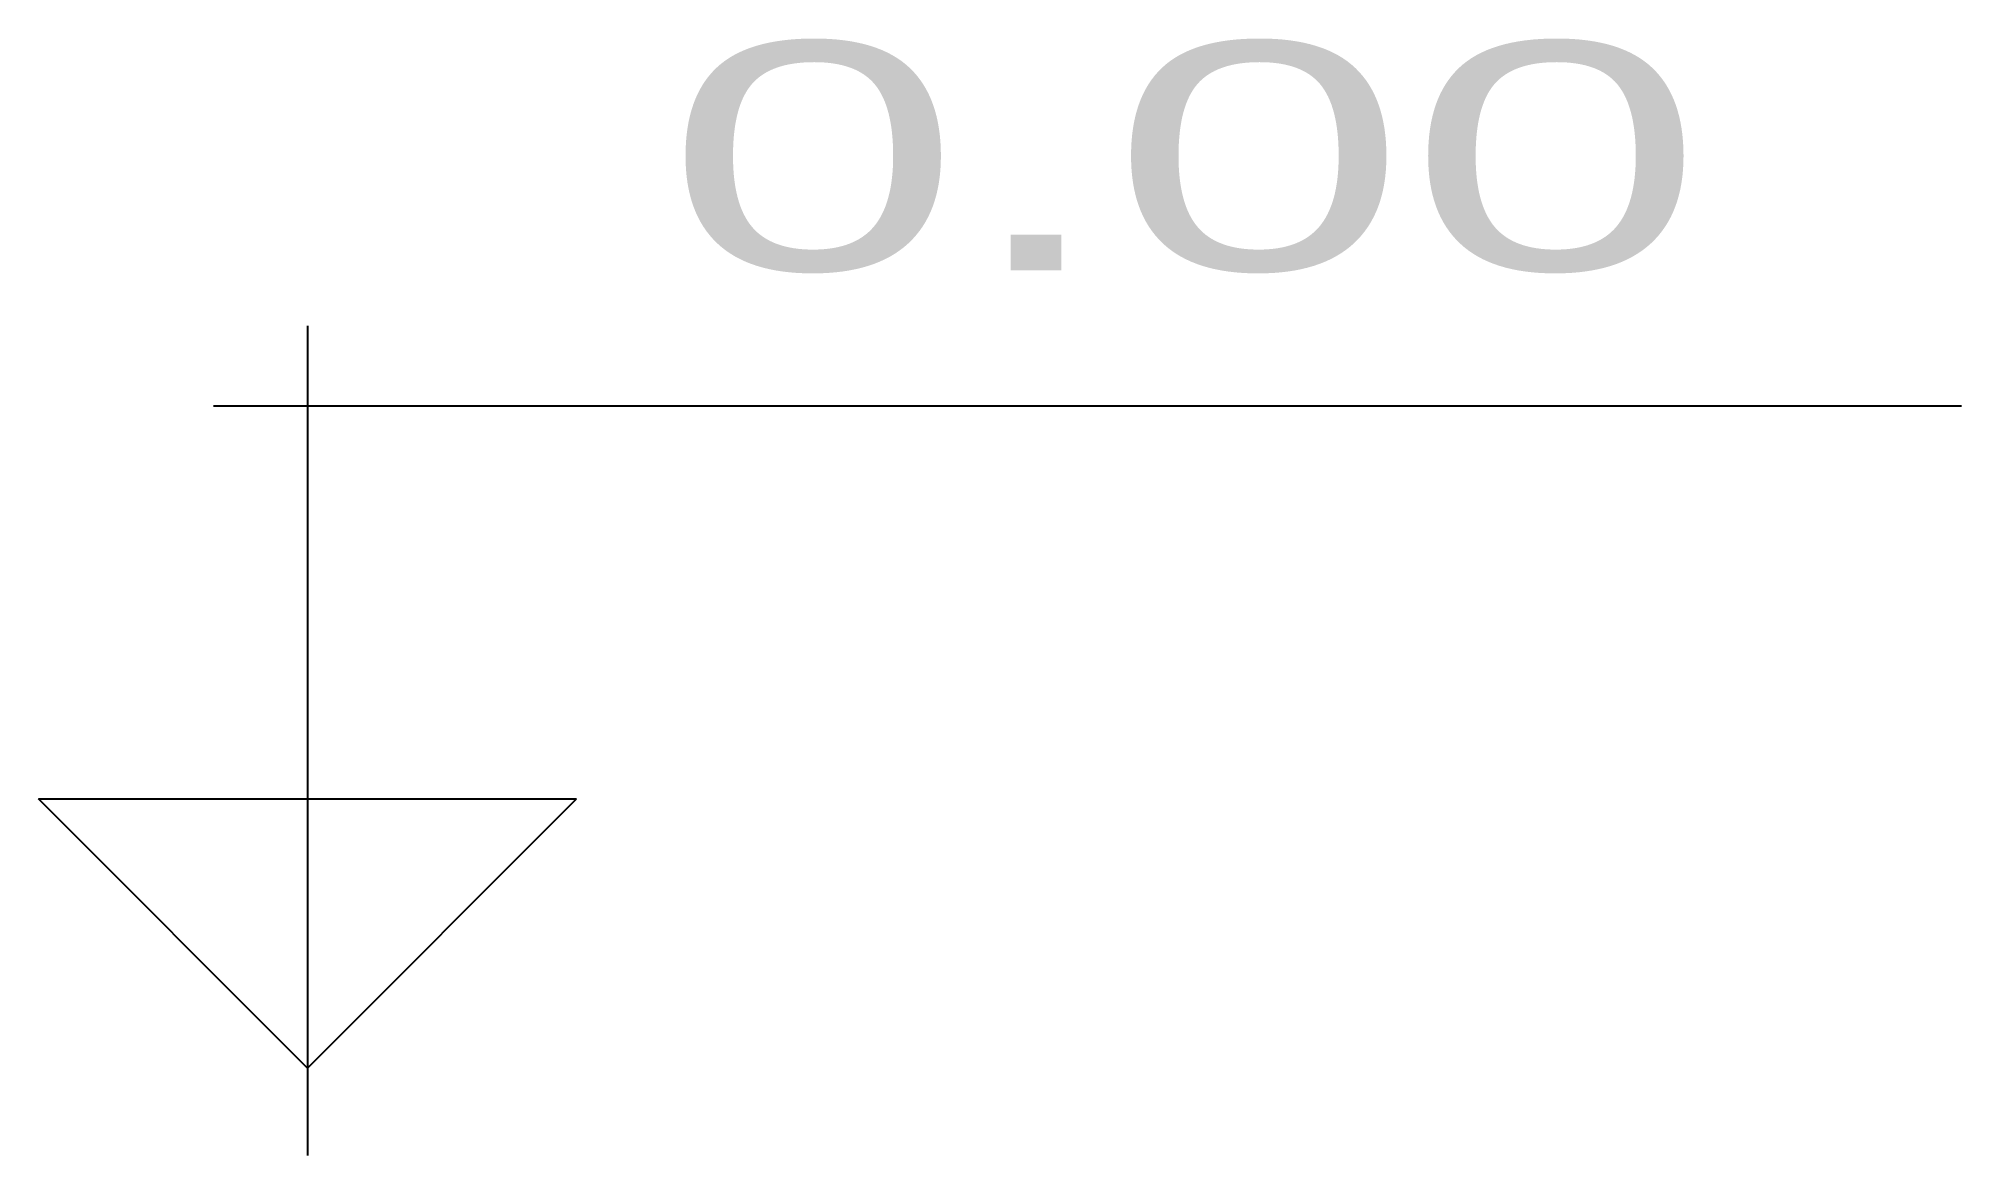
# Model space of a CAD drawing. Extents: x 1.25 to 2.26, y 1.68 to 2.27.
import ezdxf

# ---------------------------------------------------------------- set-up
doc = ezdxf.new("R2010")
doc.units = 0
doc.header["$MEASUREMENT"] = 0
doc.layers.add('NIVELC', color=2, linetype='CONTINUOUS')

msp = doc.modelspace()

# ---------------------------------------------------------------- linework, layer by layer
at = {"layer": 'NIVELC'}
for p, q in [((1.3867, 2.1202), (1.3867, 1.6841)), ((1.3374, 2.0781), (2.2562, 2.0781)), ((1.2453, 1.8715), (1.5282, 1.8715)), ((1.3867, 1.73), (1.2453, 1.8715)), ((1.3867, 1.73), (1.5282, 1.8715))]:
    msp.add_line(p, q, dxfattribs=at)

# ---------------------------------------------------------------- texts
at = {"layer": 'NIVELC', "width": 1.75}
msp.add_text('0.00', height=0.12, dxfattribs=at).set_placement((1.5745, 2.1495))

doc.saveas('drawing.dxf')
